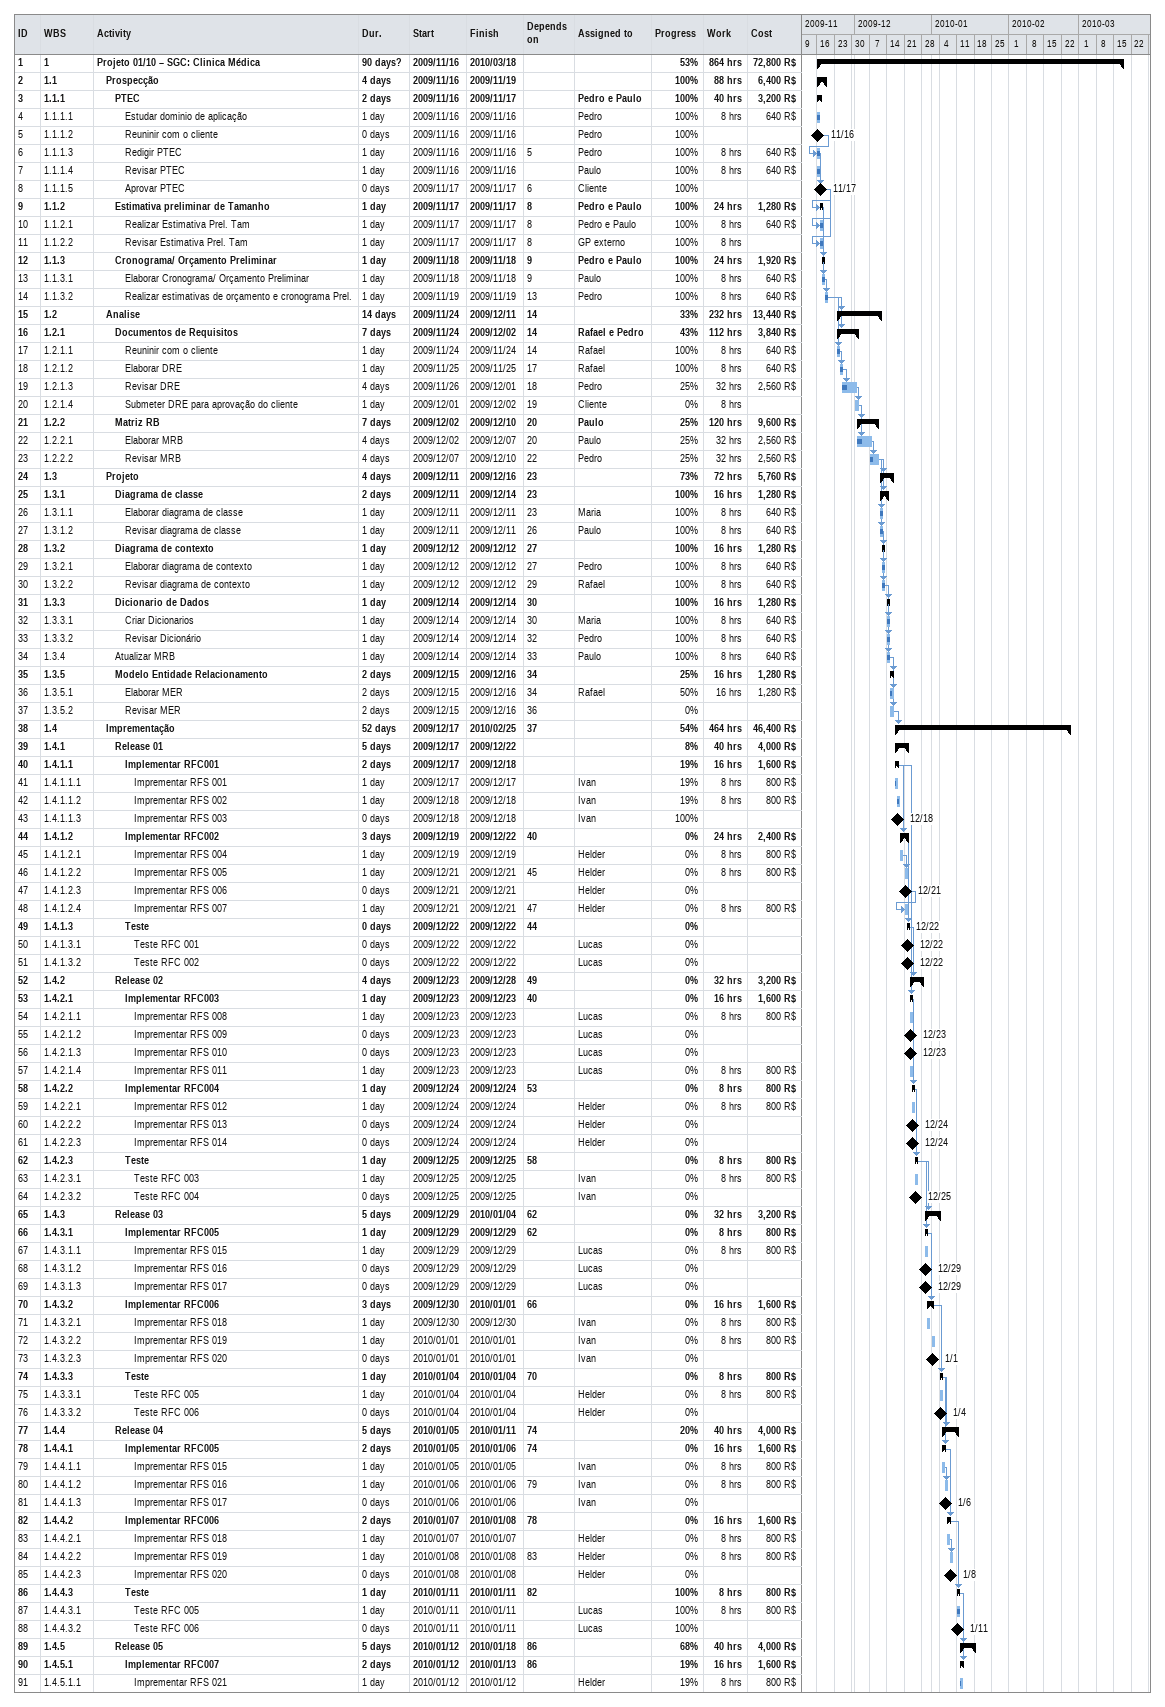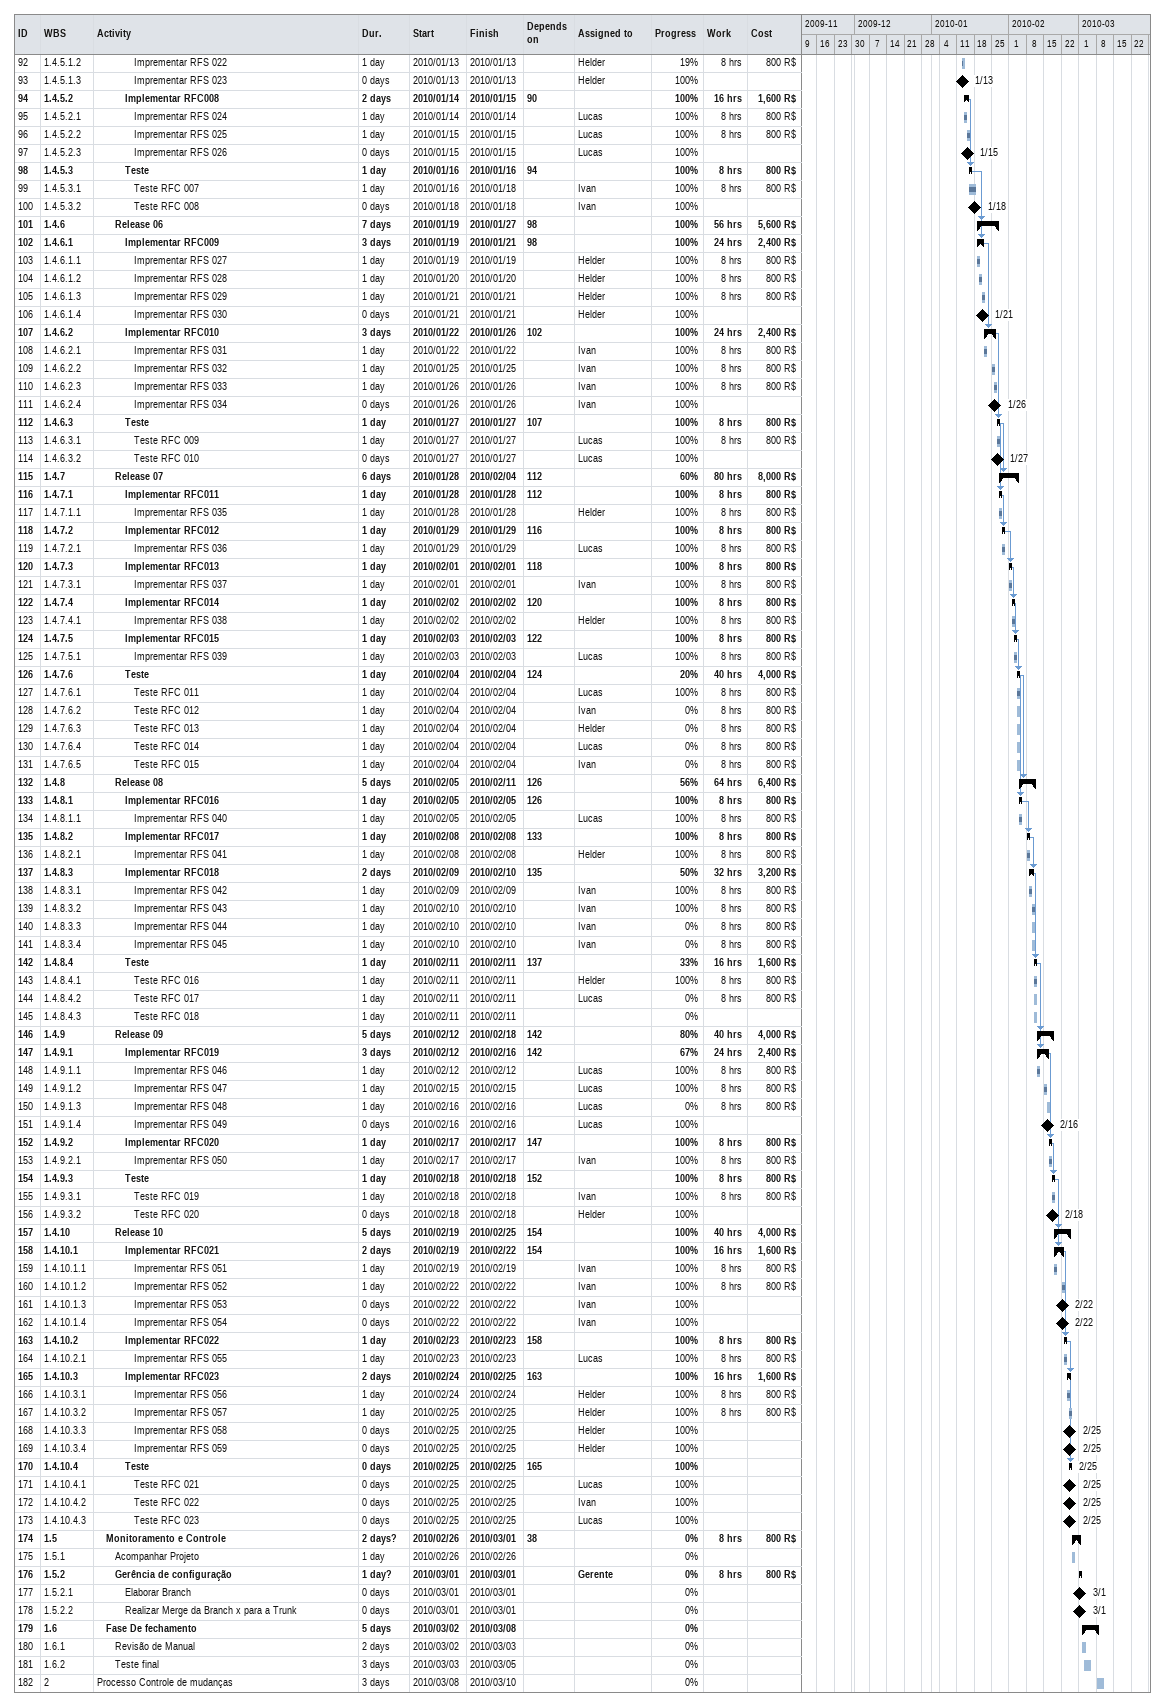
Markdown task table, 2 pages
| ID | WBS | Task | Duration | Start | Finish | Predecessors | Resources | % complete | Work (h) | Cost (R$) |
|---|---|---|---|---|---|---|---|---|---|---|
| 1 | 1 | **Projeto 01/10 – SGC: Clinica Médica** | 90d? | 2009-11-16 | 2010-03-18 |  |  | 53 | 864 | 72800 |
| 2 | 1.1 | **Prospecção** | 4d | 2009-11-16 | 2009-11-19 |  |  | 100 | 88 | 6400 |
| 3 | 1.1.1 | **PTEC** | 2d | 2009-11-16 | 2009-11-17 |  | Pedro e Paulo | 100 | 40 | 3200 |
| 4 | 1.1.1.1 | Estudar dominio de aplicação | 1d | 2009-11-16 | 2009-11-16 |  | Pedro | 100 | 8 | 640 |
| 5 | 1.1.1.2 | Reuninir com o cliente | 0d | 2009-11-16 | 2009-11-16 |  | Pedro | 100 |  |  |
| 6 | 1.1.1.3 | Redigir PTEC | 1d | 2009-11-16 | 2009-11-16 | 5 | Pedro | 100 | 8 | 640 |
| 7 | 1.1.1.4 | Revisar PTEC | 1d | 2009-11-16 | 2009-11-16 |  | Paulo | 100 | 8 | 640 |
| 8 | 1.1.1.5 | Aprovar PTEC | 0d | 2009-11-17 | 2009-11-17 | 6 | Cliente | 100 |  |  |
| 9 | 1.1.2 | **Estimativa preliminar de Tamanho** | 1d | 2009-11-17 | 2009-11-17 | 8 | Pedro e Paulo | 100 | 24 | 1280 |
| 10 | 1.1.2.1 | Realizar Estimativa Prel. Tam | 1d | 2009-11-17 | 2009-11-17 | 8 | Pedro e Paulo | 100 | 8 | 640 |
| 11 | 1.1.2.2 | Revisar Estimativa Prel. Tam | 1d | 2009-11-17 | 2009-11-17 | 8 | GP externo | 100 | 8 |  |
| 12 | 1.1.3 | **Cronograma/ Orçamento Preliminar** | 1d | 2009-11-18 | 2009-11-18 | 9 | Pedro e Paulo | 100 | 24 | 1920 |
| 13 | 1.1.3.1 | Elaborar Cronograma/ Orçamento Preliminar | 1d | 2009-11-18 | 2009-11-18 | 9 | Paulo | 100 | 8 | 640 |
| 14 | 1.1.3.2 | Realizar estimativas de orçamento e cronograma Prel. | 1d | 2009-11-19 | 2009-11-19 | 13 | Pedro | 100 | 8 | 640 |
| 15 | 1.2 | **Analise** | 14d | 2009-11-24 | 2009-12-11 | 14 |  | 33 | 232 | 13440 |
| 16 | 1.2.1 | **Documentos de Requisitos** | 7d | 2009-11-24 | 2009-12-02 | 14 | Rafael e Pedro | 43 | 112 | 3840 |
| 17 | 1.2.1.1 | Reuninir com o cliente | 1d | 2009-11-24 | 2009-11-24 | 14 | Rafael | 100 | 8 | 640 |
| 18 | 1.2.1.2 | Elaborar DRE | 1d | 2009-11-25 | 2009-11-25 | 17 | Rafael | 100 | 8 | 640 |
| 19 | 1.2.1.3 | Revisar DRE | 4d | 2009-11-26 | 2009-12-01 | 18 | Pedro | 25 | 32 | 2560 |
| 20 | 1.2.1.4 | Submeter DRE para aprovação do cliente | 1d | 2009-12-01 | 2009-12-02 | 19 | Cliente | 0 | 8 |  |
| 21 | 1.2.2 | **Matriz RB** | 7d | 2009-12-02 | 2009-12-10 | 20 | Paulo | 25 | 120 | 9600 |
| 22 | 1.2.2.1 | Elaborar MRB | 4d | 2009-12-02 | 2009-12-07 | 20 | Paulo | 25 | 32 | 2560 |
| 23 | 1.2.2.2 | Revisar MRB | 4d | 2009-12-07 | 2009-12-10 | 22 | Pedro | 25 | 32 | 2560 |
| 24 | 1.3 | **Projeto** | 4d | 2009-12-11 | 2009-12-16 | 23 |  | 73 | 72 | 5760 |
| 25 | 1.3.1 | **Diagrama de classe** | 2d | 2009-12-11 | 2009-12-14 | 23 |  | 100 | 16 | 1280 |
| 26 | 1.3.1.1 | Elaborar diagrama de classe | 1d | 2009-12-11 | 2009-12-11 | 23 | Maria | 100 | 8 | 640 |
| 27 | 1.3.1.2 | Revisar diagrama de classe | 1d | 2009-12-11 | 2009-12-11 | 26 | Paulo | 100 | 8 | 640 |
| 28 | 1.3.2 | **Diagrama de contexto** | 1d | 2009-12-12 | 2009-12-12 | 27 |  | 100 | 16 | 1280 |
| 29 | 1.3.2.1 | Elaborar diagrama de contexto | 1d | 2009-12-12 | 2009-12-12 | 27 | Pedro | 100 | 8 | 640 |
| 30 | 1.3.2.2 | Revisar diagrama de contexto | 1d | 2009-12-12 | 2009-12-12 | 29 | Rafael | 100 | 8 | 640 |
| 31 | 1.3.3 | **Dicionario de Dados** | 1d | 2009-12-14 | 2009-12-14 | 30 |  | 100 | 16 | 1280 |
| 32 | 1.3.3.1 | Criar Dicionarios | 1d | 2009-12-14 | 2009-12-14 | 30 | Maria | 100 | 8 | 640 |
| 33 | 1.3.3.2 | Revisar Dicionário | 1d | 2009-12-14 | 2009-12-14 | 32 | Pedro | 100 | 8 | 640 |
| 34 | 1.3.4 | Atualizar MRB | 1d | 2009-12-14 | 2009-12-14 | 33 | Paulo | 100 | 8 | 640 |
| 35 | 1.3.5 | **Modelo Entidade Relacionamento** | 2d | 2009-12-15 | 2009-12-16 | 34 |  | 25 | 16 | 1280 |
| 36 | 1.3.5.1 | Elaborar MER | 2d | 2009-12-15 | 2009-12-16 | 34 | Rafael | 50 | 16 | 1280 |
| 37 | 1.3.5.2 | Revisar MER | 2d | 2009-12-15 | 2009-12-16 | 36 |  | 0 |  |  |
| 38 | 1.4 | **Imprementação** | 52d | 2009-12-17 | 2010-02-25 | 37 |  | 54 | 464 | 46400 |
| 39 | 1.4.1 | **Release 01** | 5d | 2009-12-17 | 2009-12-22 |  |  | 8 | 40 | 4000 |
| 40 | 1.4.1.1 | **Implementar RFC001** | 2d | 2009-12-17 | 2009-12-18 |  |  | 19 | 16 | 1600 |
| 41 | 1.4.1.1.1 | Imprementar RFS 001 | 1d | 2009-12-17 | 2009-12-17 |  | Ivan | 19 | 8 | 800 |
| 42 | 1.4.1.1.2 | Imprementar RFS 002 | 1d | 2009-12-18 | 2009-12-18 |  | Ivan | 19 | 8 | 800 |
| 43 | 1.4.1.1.3 | Imprementar RFS 003 | 0d | 2009-12-18 | 2009-12-18 |  | Ivan | 100 |  |  |
| 44 | 1.4.1.2 | **Implementar RFC002** | 3d | 2009-12-19 | 2009-12-22 | 40 |  | 0 | 24 | 2400 |
| 45 | 1.4.1.2.1 | Imprementar RFS 004 | 1d | 2009-12-19 | 2009-12-19 |  | Helder | 0 | 8 | 800 |
| 46 | 1.4.1.2.2 | Imprementar RFS 005 | 1d | 2009-12-21 | 2009-12-21 | 45 | Helder | 0 | 8 | 800 |
| 47 | 1.4.1.2.3 | Imprementar RFS 006 | 0d | 2009-12-21 | 2009-12-21 |  | Helder | 0 |  |  |
| 48 | 1.4.1.2.4 | Imprementar RFS 007 | 1d | 2009-12-21 | 2009-12-21 | 47 | Helder | 0 | 8 | 800 |
| 49 | 1.4.1.3 | **Teste** | 0d | 2009-12-22 | 2009-12-22 | 44 |  | 0 |  |  |
| 50 | 1.4.1.3.1 | Teste RFC 001 | 0d | 2009-12-22 | 2009-12-22 |  | Lucas | 0 |  |  |
| 51 | 1.4.1.3.2 | Teste RFC 002 | 0d | 2009-12-22 | 2009-12-22 |  | Lucas | 0 |  |  |
| 52 | 1.4.2 | **Release 02** | 4d | 2009-12-23 | 2009-12-28 | 49 |  | 0 | 32 | 3200 |
| 53 | 1.4.2.1 | **Implementar RFC003** | 1d | 2009-12-23 | 2009-12-23 | 40 |  | 0 | 16 | 1600 |
| 54 | 1.4.2.1.1 | Imprementar RFS 008 | 1d | 2009-12-23 | 2009-12-23 |  | Lucas | 0 | 8 | 800 |
| 55 | 1.4.2.1.2 | Imprementar RFS 009 | 0d | 2009-12-23 | 2009-12-23 |  | Lucas | 0 |  |  |
| 56 | 1.4.2.1.3 | Imprementar RFS 010 | 0d | 2009-12-23 | 2009-12-23 |  | Lucas | 0 |  |  |
| 57 | 1.4.2.1.4 | Imprementar RFS 011 | 1d | 2009-12-23 | 2009-12-23 |  | Lucas | 0 | 8 | 800 |
| 58 | 1.4.2.2 | **Implementar RFC004** | 1d | 2009-12-24 | 2009-12-24 | 53 |  | 0 | 8 | 800 |
| 59 | 1.4.2.2.1 | Imprementar RFS 012 | 1d | 2009-12-24 | 2009-12-24 |  | Helder | 0 | 8 | 800 |
| 60 | 1.4.2.2.2 | Imprementar RFS 013 | 0d | 2009-12-24 | 2009-12-24 |  | Helder | 0 |  |  |
| 61 | 1.4.2.2.3 | Imprementar RFS 014 | 0d | 2009-12-24 | 2009-12-24 |  | Helder | 0 |  |  |
| 62 | 1.4.2.3 | **Teste** | 1d | 2009-12-25 | 2009-12-25 | 58 |  | 0 | 8 | 800 |
| 63 | 1.4.2.3.1 | Teste RFC 003 | 1d | 2009-12-25 | 2009-12-25 |  | Ivan | 0 | 8 | 800 |
| 64 | 1.4.2.3.2 | Teste RFC 004 | 0d | 2009-12-25 | 2009-12-25 |  | Ivan | 0 |  |  |
| 65 | 1.4.3 | **Release 03** | 5d | 2009-12-29 | 2010-01-04 | 62 |  | 0 | 32 | 3200 |
| 66 | 1.4.3.1 | **Implementar RFC005** | 1d | 2009-12-29 | 2009-12-29 | 62 |  | 0 | 8 | 800 |
| 67 | 1.4.3.1.1 | Imprementar RFS 015 | 1d | 2009-12-29 | 2009-12-29 |  | Lucas | 0 | 8 | 800 |
| 68 | 1.4.3.1.2 | Imprementar RFS 016 | 0d | 2009-12-29 | 2009-12-29 |  | Lucas | 0 |  |  |
| 69 | 1.4.3.1.3 | Imprementar RFS 017 | 0d | 2009-12-29 | 2009-12-29 |  | Lucas | 0 |  |  |
| 70 | 1.4.3.2 | **Implementar RFC006** | 3d | 2009-12-30 | 2010-01-01 | 66 |  | 0 | 16 | 1600 |
| 71 | 1.4.3.2.1 | Imprementar RFS 018 | 1d | 2009-12-30 | 2009-12-30 |  | Ivan | 0 | 8 | 800 |
| 72 | 1.4.3.2.2 | Imprementar RFS 019 | 1d | 2010-01-01 | 2010-01-01 |  | Ivan | 0 | 8 | 800 |
| 73 | 1.4.3.2.3 | Imprementar RFS 020 | 0d | 2010-01-01 | 2010-01-01 |  | Ivan | 0 |  |  |
| 74 | 1.4.3.3 | **Teste** | 1d | 2010-01-04 | 2010-01-04 | 70 |  | 0 | 8 | 800 |
| 75 | 1.4.3.3.1 | Teste RFC 005 | 1d | 2010-01-04 | 2010-01-04 |  | Helder | 0 | 8 | 800 |
| 76 | 1.4.3.3.2 | Teste RFC 006 | 0d | 2010-01-04 | 2010-01-04 |  | Helder | 0 |  |  |
| 77 | 1.4.4 | **Release 04** | 5d | 2010-01-05 | 2010-01-11 | 74 |  | 20 | 40 | 4000 |
| 78 | 1.4.4.1 | **Implementar RFC005** | 2d | 2010-01-05 | 2010-01-06 | 74 |  | 0 | 16 | 1600 |
| 79 | 1.4.4.1.1 | Imprementar RFS 015 | 1d | 2010-01-05 | 2010-01-05 |  | Ivan | 0 | 8 | 800 |
| 80 | 1.4.4.1.2 | Imprementar RFS 016 | 1d | 2010-01-06 | 2010-01-06 | 79 | Ivan | 0 | 8 | 800 |
| 81 | 1.4.4.1.3 | Imprementar RFS 017 | 0d | 2010-01-06 | 2010-01-06 |  | Ivan | 0 |  |  |
| 82 | 1.4.4.2 | **Implementar RFC006** | 2d | 2010-01-07 | 2010-01-08 | 78 |  | 0 | 16 | 1600 |
| 83 | 1.4.4.2.1 | Imprementar RFS 018 | 1d | 2010-01-07 | 2010-01-07 |  | Helder | 0 | 8 | 800 |
| 84 | 1.4.4.2.2 | Imprementar RFS 019 | 1d | 2010-01-08 | 2010-01-08 | 83 | Helder | 0 | 8 | 800 |
| 85 | 1.4.4.2.3 | Imprementar RFS 020 | 0d | 2010-01-08 | 2010-01-08 |  | Helder | 0 |  |  |
| 86 | 1.4.4.3 | **Teste** | 1d | 2010-01-11 | 2010-01-11 | 82 |  | 100 | 8 | 800 |
| 87 | 1.4.4.3.1 | Teste RFC 005 | 1d | 2010-01-11 | 2010-01-11 |  | Lucas | 100 | 8 | 800 |
| 88 | 1.4.4.3.2 | Teste RFC 006 | 0d | 2010-01-11 | 2010-01-11 |  | Lucas | 100 |  |  |
| 89 | 1.4.5 | **Release 05** | 5d | 2010-01-12 | 2010-01-18 | 86 |  | 68 | 40 | 4000 |
| 90 | 1.4.5.1 | **Implementar RFC007** | 2d | 2010-01-12 | 2010-01-13 | 86 |  | 19 | 16 | 1600 |
| 91 | 1.4.5.1.1 | Imprementar RFS 021 | 1d | 2010-01-12 | 2010-01-12 |  | Helder | 19 | 8 | 800 |
| 92 | 1.4.5.1.2 | Imprementar RFS 022 | 1d | 2010-01-13 | 2010-01-13 |  | Helder | 19 | 8 | 800 |
| 93 | 1.4.5.1.3 | Imprementar RFS 023 | 0d | 2010-01-13 | 2010-01-13 |  | Helder | 100 |  |  |
| 94 | 1.4.5.2 | **Implementar RFC008** | 2d | 2010-01-14 | 2010-01-15 | 90 |  | 100 | 16 | 1600 |
| 95 | 1.4.5.2.1 | Imprementar RFS 024 | 1d | 2010-01-14 | 2010-01-14 |  | Lucas | 100 | 8 | 800 |
| 96 | 1.4.5.2.2 | Imprementar RFS 025 | 1d | 2010-01-15 | 2010-01-15 |  | Lucas | 100 | 8 | 800 |
| 97 | 1.4.5.2.3 | Imprementar RFS 026 | 0d | 2010-01-15 | 2010-01-15 |  | Lucas | 100 |  |  |
| 98 | 1.4.5.3 | **Teste** | 1d | 2010-01-16 | 2010-01-16 | 94 |  | 100 | 8 | 800 |
| 99 | 1.4.5.3.1 | Teste RFC 007 | 1d | 2010-01-16 | 2010-01-18 |  | Ivan | 100 | 8 | 800 |
| 100 | 1.4.5.3.2 | Teste RFC 008 | 0d | 2010-01-18 | 2010-01-18 |  | Ivan | 100 |  |  |
| 101 | 1.4.6 | **Release 06** | 7d | 2010-01-19 | 2010-01-27 | 98 |  | 100 | 56 | 5600 |
| 102 | 1.4.6.1 | **Implementar RFC009** | 3d | 2010-01-19 | 2010-01-21 | 98 |  | 100 | 24 | 2400 |
| 103 | 1.4.6.1.1 | Imprementar RFS 027 | 1d | 2010-01-19 | 2010-01-19 |  | Helder | 100 | 8 | 800 |
| 104 | 1.4.6.1.2 | Imprementar RFS 028 | 1d | 2010-01-20 | 2010-01-20 |  | Helder | 100 | 8 | 800 |
| 105 | 1.4.6.1.3 | Imprementar RFS 029 | 1d | 2010-01-21 | 2010-01-21 |  | Helder | 100 | 8 | 800 |
| 106 | 1.4.6.1.4 | Imprementar RFS 030 | 0d | 2010-01-21 | 2010-01-21 |  | Helder | 100 |  |  |
| 107 | 1.4.6.2 | **Implementar RFC010** | 3d | 2010-01-22 | 2010-01-26 | 102 |  | 100 | 24 | 2400 |
| 108 | 1.4.6.2.1 | Imprementar RFS 031 | 1d | 2010-01-22 | 2010-01-22 |  | Ivan | 100 | 8 | 800 |
| 109 | 1.4.6.2.2 | Imprementar RFS 032 | 1d | 2010-01-25 | 2010-01-25 |  | Ivan | 100 | 8 | 800 |
| 110 | 1.4.6.2.3 | Imprementar RFS 033 | 1d | 2010-01-26 | 2010-01-26 |  | Ivan | 100 | 8 | 800 |
| 111 | 1.4.6.2.4 | Imprementar RFS 034 | 0d | 2010-01-26 | 2010-01-26 |  | Ivan | 100 |  |  |
| 112 | 1.4.6.3 | **Teste** | 1d | 2010-01-27 | 2010-01-27 | 107 |  | 100 | 8 | 800 |
| 113 | 1.4.6.3.1 | Teste RFC 009 | 1d | 2010-01-27 | 2010-01-27 |  | Lucas | 100 | 8 | 800 |
| 114 | 1.4.6.3.2 | Teste RFC 010 | 0d | 2010-01-27 | 2010-01-27 |  | Lucas | 100 |  |  |
| 115 | 1.4.7 | **Release 07** | 6d | 2010-01-28 | 2010-02-04 | 112 |  | 60 | 80 | 8000 |
| 116 | 1.4.7.1 | **Implementar RFC011** | 1d | 2010-01-28 | 2010-01-28 | 112 |  | 100 | 8 | 800 |
| 117 | 1.4.7.1.1 | Imprementar RFS 035 | 1d | 2010-01-28 | 2010-01-28 |  | Helder | 100 | 8 | 800 |
| 118 | 1.4.7.2 | **Implementar RFC012** | 1d | 2010-01-29 | 2010-01-29 | 116 |  | 100 | 8 | 800 |
| 119 | 1.4.7.2.1 | Imprementar RFS 036 | 1d | 2010-01-29 | 2010-01-29 |  | Lucas | 100 | 8 | 800 |
| 120 | 1.4.7.3 | **Implementar RFC013** | 1d | 2010-02-01 | 2010-02-01 | 118 |  | 100 | 8 | 800 |
| 121 | 1.4.7.3.1 | Imprementar RFS 037 | 1d | 2010-02-01 | 2010-02-01 |  | Ivan | 100 | 8 | 800 |
| 122 | 1.4.7.4 | **Implementar RFC014** | 1d | 2010-02-02 | 2010-02-02 | 120 |  | 100 | 8 | 800 |
| 123 | 1.4.7.4.1 | Imprementar RFS 038 | 1d | 2010-02-02 | 2010-02-02 |  | Helder | 100 | 8 | 800 |
| 124 | 1.4.7.5 | **Implementar RFC015** | 1d | 2010-02-03 | 2010-02-03 | 122 |  | 100 | 8 | 800 |
| 125 | 1.4.7.5.1 | Imprementar RFS 039 | 1d | 2010-02-03 | 2010-02-03 |  | Lucas | 100 | 8 | 800 |
| 126 | 1.4.7.6 | **Teste** | 1d | 2010-02-04 | 2010-02-04 | 124 |  | 20 | 40 | 4000 |
| 127 | 1.4.7.6.1 | Teste RFC 011 | 1d | 2010-02-04 | 2010-02-04 |  | Lucas | 100 | 8 | 800 |
| 128 | 1.4.7.6.2 | Teste RFC 012 | 1d | 2010-02-04 | 2010-02-04 |  | Ivan | 0 | 8 | 800 |
| 129 | 1.4.7.6.3 | Teste RFC 013 | 1d | 2010-02-04 | 2010-02-04 |  | Helder | 0 | 8 | 800 |
| 130 | 1.4.7.6.4 | Teste RFC 014 | 1d | 2010-02-04 | 2010-02-04 |  | Lucas | 0 | 8 | 800 |
| 131 | 1.4.7.6.5 | Teste RFC 015 | 1d | 2010-02-04 | 2010-02-04 |  | Ivan | 0 | 8 | 800 |
| 132 | 1.4.8 | **Release 08** | 5d | 2010-02-05 | 2010-02-11 | 126 |  | 56 | 64 | 6400 |
| 133 | 1.4.8.1 | **Implementar RFC016** | 1d | 2010-02-05 | 2010-02-05 | 126 |  | 100 | 8 | 800 |
| 134 | 1.4.8.1.1 | Imprementar RFS 040 | 1d | 2010-02-05 | 2010-02-05 |  | Lucas | 100 | 8 | 800 |
| 135 | 1.4.8.2 | **Implementar RFC017** | 1d | 2010-02-08 | 2010-02-08 | 133 |  | 100 | 8 | 800 |
| 136 | 1.4.8.2.1 | Imprementar RFS 041 | 1d | 2010-02-08 | 2010-02-08 |  | Helder | 100 | 8 | 800 |
| 137 | 1.4.8.3 | **Implementar RFC018** | 2d | 2010-02-09 | 2010-02-10 | 135 |  | 50 | 32 | 3200 |
| 138 | 1.4.8.3.1 | Imprementar RFS 042 | 1d | 2010-02-09 | 2010-02-09 |  | Ivan | 100 | 8 | 800 |
| 139 | 1.4.8.3.2 | Imprementar RFS 043 | 1d | 2010-02-10 | 2010-02-10 |  | Ivan | 100 | 8 | 800 |
| 140 | 1.4.8.3.3 | Imprementar RFS 044 | 1d | 2010-02-10 | 2010-02-10 |  | Ivan | 0 | 8 | 800 |
| 141 | 1.4.8.3.4 | Imprementar RFS 045 | 1d | 2010-02-10 | 2010-02-10 |  | Ivan | 0 | 8 | 800 |
| 142 | 1.4.8.4 | **Teste** | 1d | 2010-02-11 | 2010-02-11 | 137 |  | 33 | 16 | 1600 |
| 143 | 1.4.8.4.1 | Teste RFC 016 | 1d | 2010-02-11 | 2010-02-11 |  | Helder | 100 | 8 | 800 |
| 144 | 1.4.8.4.2 | Teste RFC 017 | 1d | 2010-02-11 | 2010-02-11 |  | Lucas | 0 | 8 | 800 |
| 145 | 1.4.8.4.3 | Teste RFC 018 | 1d | 2010-02-11 | 2010-02-11 |  |  | 0 |  |  |
| 146 | 1.4.9 | **Release 09** | 5d | 2010-02-12 | 2010-02-18 | 142 |  | 80 | 40 | 4000 |
| 147 | 1.4.9.1 | **Implementar RFC019** | 3d | 2010-02-12 | 2010-02-16 | 142 |  | 67 | 24 | 2400 |
| 148 | 1.4.9.1.1 | Imprementar RFS 046 | 1d | 2010-02-12 | 2010-02-12 |  | Lucas | 100 | 8 | 800 |
| 149 | 1.4.9.1.2 | Imprementar RFS 047 | 1d | 2010-02-15 | 2010-02-15 |  | Lucas | 100 | 8 | 800 |
| 150 | 1.4.9.1.3 | Imprementar RFS 048 | 1d | 2010-02-16 | 2010-02-16 |  | Lucas | 0 | 8 | 800 |
| 151 | 1.4.9.1.4 | Imprementar RFS 049 | 0d | 2010-02-16 | 2010-02-16 |  | Lucas | 100 |  |  |
| 152 | 1.4.9.2 | **Implementar RFC020** | 1d | 2010-02-17 | 2010-02-17 | 147 |  | 100 | 8 | 800 |
| 153 | 1.4.9.2.1 | Imprementar RFS 050 | 1d | 2010-02-17 | 2010-02-17 |  | Ivan | 100 | 8 | 800 |
| 154 | 1.4.9.3 | **Teste** | 1d | 2010-02-18 | 2010-02-18 | 152 |  | 100 | 8 | 800 |
| 155 | 1.4.9.3.1 | Teste RFC 019 | 1d | 2010-02-18 | 2010-02-18 |  | Ivan | 100 | 8 | 800 |
| 156 | 1.4.9.3.2 | Teste RFC 020 | 0d | 2010-02-18 | 2010-02-18 |  | Helder | 100 |  |  |
| 157 | 1.4.10 | **Release 10** | 5d | 2010-02-19 | 2010-02-25 | 154 |  | 100 | 40 | 4000 |
| 158 | 1.4.10.1 | **Implementar RFC021** | 2d | 2010-02-19 | 2010-02-22 | 154 |  | 100 | 16 | 1600 |
| 159 | 1.4.10.1.1 | Imprementar RFS 051 | 1d | 2010-02-19 | 2010-02-19 |  | Ivan | 100 | 8 | 800 |
| 160 | 1.4.10.1.2 | Imprementar RFS 052 | 1d | 2010-02-22 | 2010-02-22 |  | Ivan | 100 | 8 | 800 |
| 161 | 1.4.10.1.3 | Imprementar RFS 053 | 0d | 2010-02-22 | 2010-02-22 |  | Ivan | 100 |  |  |
| 162 | 1.4.10.1.4 | Imprementar RFS 054 | 0d | 2010-02-22 | 2010-02-22 |  | Ivan | 100 |  |  |
| 163 | 1.4.10.2 | **Implementar RFC022** | 1d | 2010-02-23 | 2010-02-23 | 158 |  | 100 | 8 | 800 |
| 164 | 1.4.10.2.1 | Imprementar RFS 055 | 1d | 2010-02-23 | 2010-02-23 |  | Lucas | 100 | 8 | 800 |
| 165 | 1.4.10.3 | **Implementar RFC023** | 2d | 2010-02-24 | 2010-02-25 | 163 |  | 100 | 16 | 1600 |
| 166 | 1.4.10.3.1 | Imprementar RFS 056 | 1d | 2010-02-24 | 2010-02-24 |  | Helder | 100 | 8 | 800 |
| 167 | 1.4.10.3.2 | Imprementar RFS 057 | 1d | 2010-02-25 | 2010-02-25 |  | Helder | 100 | 8 | 800 |
| 168 | 1.4.10.3.3 | Imprementar RFS 058 | 0d | 2010-02-25 | 2010-02-25 |  | Helder | 100 |  |  |
| 169 | 1.4.10.3.4 | Imprementar RFS 059 | 0d | 2010-02-25 | 2010-02-25 |  | Helder | 100 |  |  |
| 170 | 1.4.10.4 | **Teste** | 0d | 2010-02-25 | 2010-02-25 | 165 |  | 100 |  |  |
| 171 | 1.4.10.4.1 | Teste RFC 021 | 0d | 2010-02-25 | 2010-02-25 |  | Lucas | 100 |  |  |
| 172 | 1.4.10.4.2 | Teste RFC 022 | 0d | 2010-02-25 | 2010-02-25 |  | Ivan | 100 |  |  |
| 173 | 1.4.10.4.3 | Teste RFC 023 | 0d | 2010-02-25 | 2010-02-25 |  | Lucas | 100 |  |  |
| 174 | 1.5 | **Monitoramento e Controle** | 2d? | 2010-02-26 | 2010-03-01 | 38 |  | 0 | 8 | 800 |
| 175 | 1.5.1 | Acompanhar Projeto | 1d | 2010-02-26 | 2010-02-26 |  |  | 0 |  |  |
| 176 | 1.5.2 | **Gerência de configuração** | 1d? | 2010-03-01 | 2010-03-01 |  | Gerente | 0 | 8 | 800 |
| 177 | 1.5.2.1 | Elaborar Branch | 0d | 2010-03-01 | 2010-03-01 |  |  | 0 |  |  |
| 178 | 1.5.2.2 | Realizar Merge da Branch x para a Trunk | 0d | 2010-03-01 | 2010-03-01 |  |  | 0 |  |  |
| 179 | 1.6 | **Fase De fechamento** | 5d | 2010-03-02 | 2010-03-08 |  |  | 0 |  |  |
| 180 | 1.6.1 | Revisão de Manual | 2d | 2010-03-02 | 2010-03-03 |  |  | 0 |  |  |
| 181 | 1.6.2 | Teste final | 3d | 2010-03-03 | 2010-03-05 |  |  | 0 |  |  |
| 182 | 2 | Processo Controle de mudanças | 3d | 2010-03-08 | 2010-03-10 |  |  | 0 |  |  |
